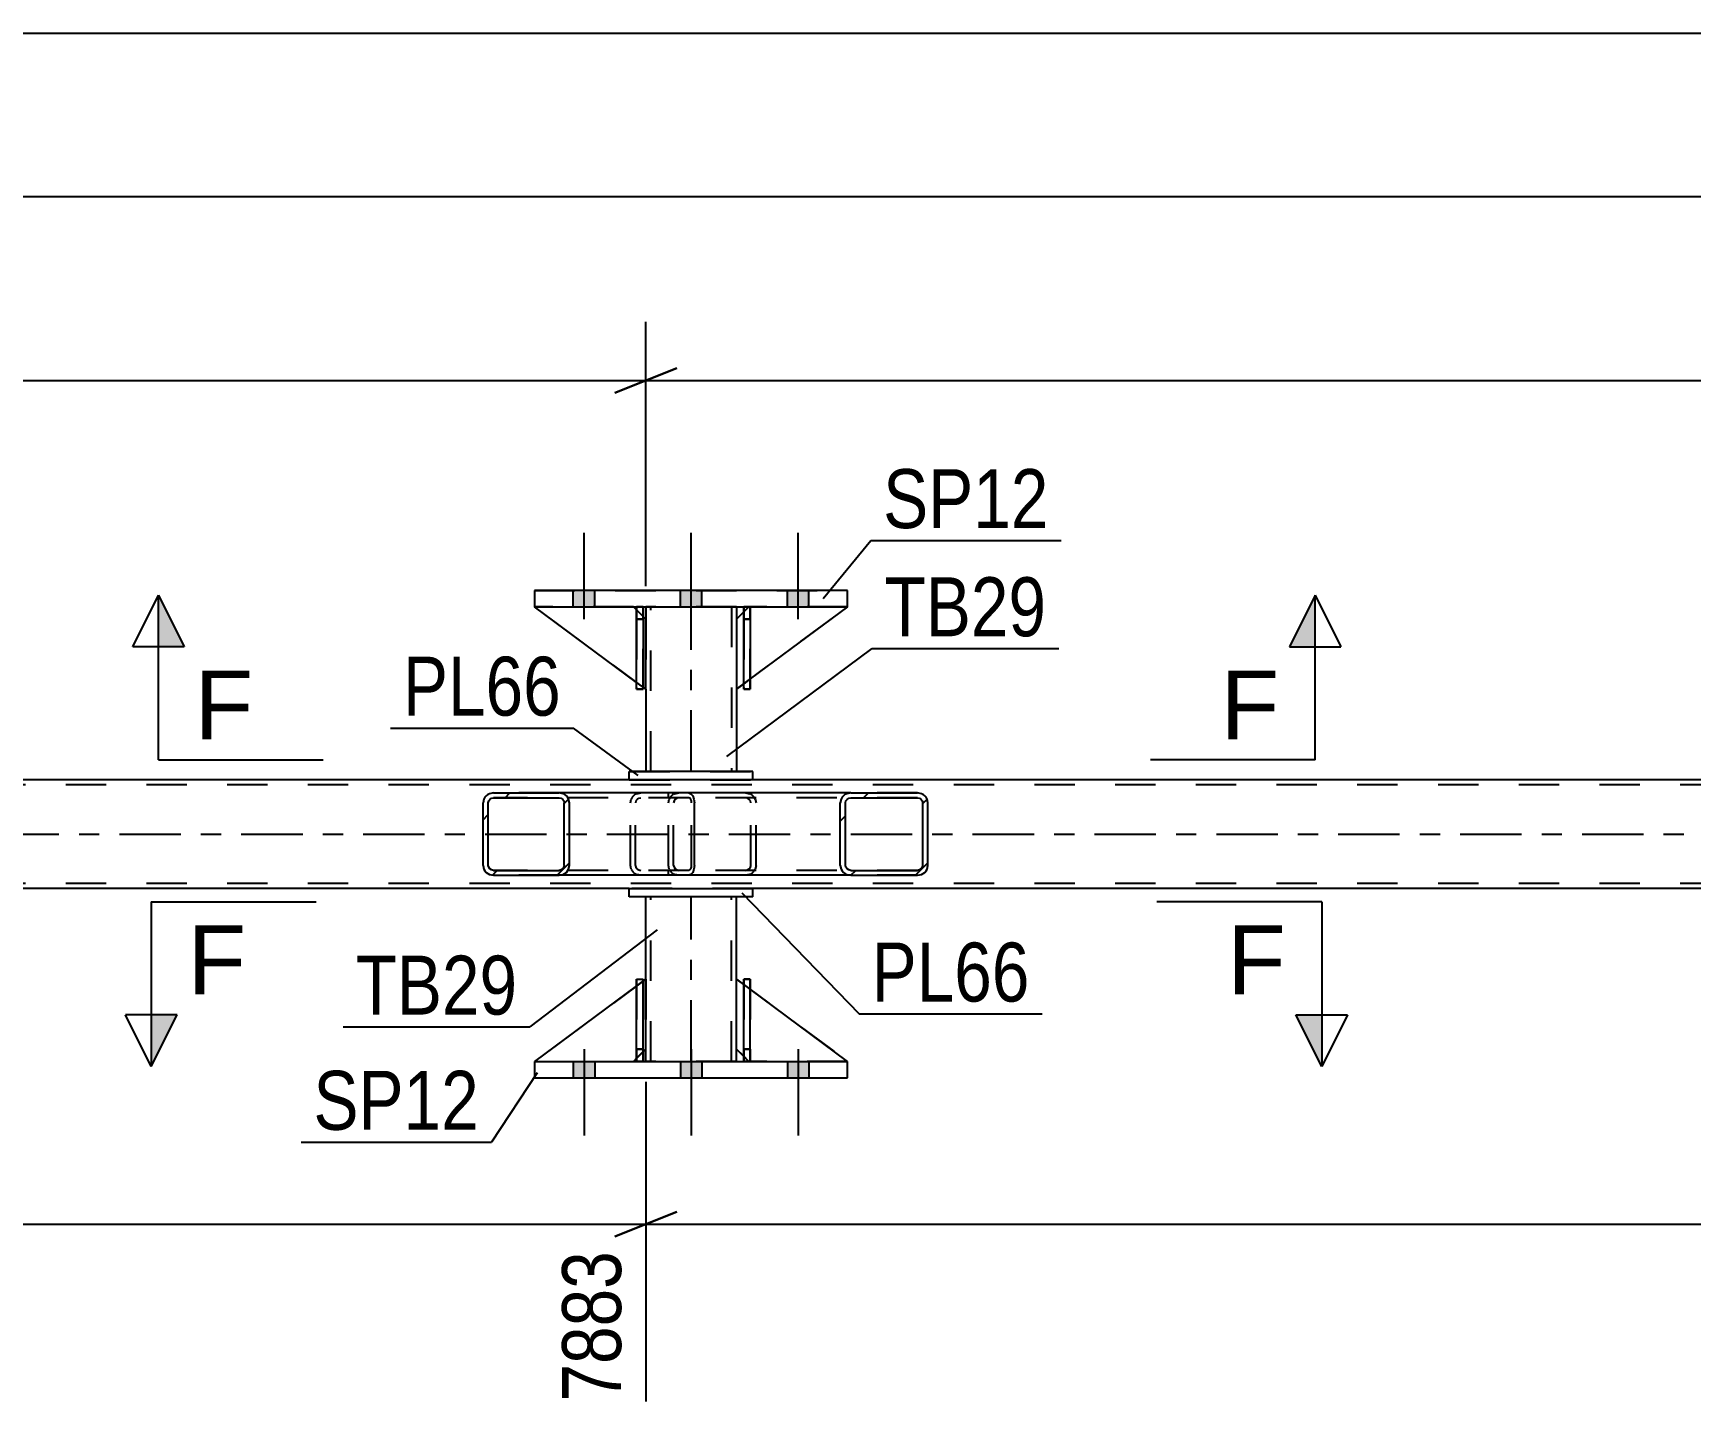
# Model space of a CAD drawing. Header units: millimetres. Extents: x 0 to 841, y 0 to 594.
# Drawn here: x 301.3 to 381.8, y 203.1 to 270.2 of the extents above; entities that cross this region are included whole.
import ezdxf

# ---------------------------------------------------------------- set-up
doc = ezdxf.new("R2010")
doc.units = ezdxf.units.MM
doc.linetypes.add('DXK_LINE_DOT2', pattern=[3.9198, 1.9599, -1.9599])
doc.linetypes.add('DXK_LINE_DOT3', pattern=[5.9187, 2.979, -0.9799, 0.9799, -0.9799])
doc.styles.add('Arial', font='arial.ttf', dxfattribs={"height": 0.2})
doc.styles.add('Arial Narrow', font='ARIALN.TTF', dxfattribs={"height": 0.2})

# ---------------------------------------------------------------- blocks, each defined once
blk = doc.blocks.new('Part-247646094-2552 - 2419')
at = {"linetype": 'Continuous'}
h = blk.add_hatch(dxfattribs=at)
h.set_pattern_fill('', scale=0.7, style=0, pattern_type=0)
h.set_pattern_definition([(45, (327.341, 233.0014), (-1.57154, 1.57154), [])])
h.paths.add_polyline_path([(327.379, 232.818), (327.341, 233.001), (327.232, 233.157), (327.069, 233.261), (326.876, 233.298), (323.692, 233.298), (323.5, 233.261), (323.337, 233.157), (323.228, 233.001), (323.189, 232.818), (323.189, 229.778), (323.228, 229.594), (323.337, 229.438), (323.5, 229.334), (323.692, 229.298), (326.876, 229.298), (327.069, 229.334), (327.232, 229.438), (327.341, 229.594), (327.379, 229.778)])
h.paths.add_polyline_path([(327.109, 229.686), (327.054, 229.608), (326.973, 229.556), (326.876, 229.538), (323.692, 229.538), (323.596, 229.556), (323.514, 229.608), (323.46, 229.686), (323.441, 229.778), (323.441, 232.818), (323.46, 232.91), (323.514, 232.987), (323.596, 233.039), (323.692, 233.058), (326.876, 233.058), (326.973, 233.039), (327.054, 232.987), (327.109, 232.91), (327.128, 232.818), (327.128, 229.778)])
at = {"color": 2, "linetype": 'Continuous'}
for p, q in [((323.228, 233.001), (323.189, 232.818)), ((323.189, 229.778), (323.189, 232.818)), ((323.441, 232.818), (323.46, 232.91)), ((323.441, 229.778), (323.441, 232.818)), ((323.46, 232.91), (323.514, 232.987)), ((323.692, 233.298), (323.5, 233.261)), ((323.514, 232.987), (323.596, 233.039)), ((323.596, 233.039), (323.692, 233.058)), ((323.692, 233.298), (326.876, 233.298)), ((323.692, 233.058), (326.876, 233.058)), ((333.177, 233.298), (326.876, 233.298)), ((327.069, 233.261), (326.876, 233.298)), ((326.876, 233.058), (326.973, 233.039)), ((326.973, 233.039), (327.054, 232.987)), ((327.054, 232.987), (327.109, 232.91)), ((327.109, 232.91), (327.128, 232.818)), ((327.128, 229.778), (327.128, 232.818)), ((327.379, 232.818), (327.341, 233.001)), ((327.379, 229.778), (327.379, 232.818)), ((333.177, 233.298), (333.28, 233.261)), ((333.28, 233.261), (333.368, 233.157)), ((333.368, 233.157), (333.427, 233.001)), ((333.427, 233.001), (333.448, 232.818)), ((333.448, 229.778), (333.448, 232.818)), ((323.189, 229.778), (323.228, 229.594)), ((323.46, 229.686), (323.441, 229.778)), ((323.514, 229.608), (323.46, 229.686)), ((323.596, 229.556), (323.514, 229.608)), ((323.692, 229.538), (323.596, 229.556)), ((323.692, 229.538), (326.876, 229.538)), ((326.973, 229.556), (326.876, 229.538)), ((327.054, 229.608), (326.973, 229.556)), ((327.109, 229.686), (327.054, 229.608)), ((327.128, 229.778), (327.109, 229.686)), ((327.341, 229.594), (327.379, 229.778)), ((333.368, 229.438), (333.28, 229.334)), ((333.427, 229.594), (333.368, 229.438)), ((333.448, 229.778), (333.427, 229.594)), ((323.5, 229.334), (323.692, 229.298)), ((323.692, 229.298), (326.876, 229.298)), ((326.876, 229.298), (327.069, 229.334)), ((333.177, 229.298), (326.876, 229.298)), ((333.28, 229.334), (333.177, 229.298))]:
    blk.add_line(p, q, dxfattribs=at)
at = {"color": 7, "linetype": 'DXK_LINE_DOT2'}
for p, q in [((326.876, 233.298), (323.692, 233.298)), ((333.177, 233.058), (323.692, 233.058)), ((330.34, 232.818), (330.378, 233.001)), ((330.34, 229.778), (330.34, 232.818)), ((330.61, 232.91), (330.591, 232.818)), ((330.591, 229.778), (330.591, 232.818)), ((330.665, 232.987), (330.61, 232.91)), ((330.65, 233.261), (330.842, 233.298)), ((330.665, 232.987), (330.687, 233.001)), ((330.687, 233.001), (330.746, 233.039)), ((330.746, 233.039), (330.842, 233.058)), ((332.184, 233.058), (332.184, 233.298)), ((333.229, 233.039), (333.177, 233.058)), ((333.273, 232.987), (333.229, 233.039)), ((333.302, 232.91), (333.273, 232.987)), ((333.312, 232.818), (333.302, 232.91)), ((333.312, 229.778), (333.312, 232.818)), ((333.177, 229.538), (323.692, 229.538)), ((330.378, 229.594), (330.34, 229.778)), ((330.591, 229.778), (330.61, 229.686)), ((330.61, 229.686), (330.665, 229.608)), ((330.665, 229.608), (330.687, 229.594)), ((330.687, 229.594), (330.746, 229.556)), ((330.746, 229.556), (330.842, 229.538)), ((332.184, 229.298), (332.184, 229.538)), ((333.177, 229.538), (333.229, 229.556)), ((333.229, 229.556), (333.273, 229.608)), ((333.273, 229.608), (333.302, 229.686)), ((333.302, 229.686), (333.312, 229.778)), ((326.876, 229.298), (323.692, 229.298)), ((330.842, 229.298), (330.65, 229.334))]:
    blk.add_line(p, q, dxfattribs=at)
at = {"color": 2, "linetype": 'Continuous'}
for centre, start, end in [((323.678, 232.803), 111.19414, 156.15063), ((326.891, 232.803), 23.84945, 68.80594), ((323.678, 229.793), 203.84945, 248.80594), ((326.891, 229.793), 291.19414, 336.15063)]:
    blk.add_arc(centre, 0.492, start, end, dxfattribs=at)
at = {"color": 7, "linetype": 'DXK_LINE_DOT2'}
for centre, start, end in [((330.828, 232.803), 111.19414, 156.15064), ((330.828, 229.793), 203.84945, 248.80594)]:
    blk.add_arc(centre, 0.492, start, end, dxfattribs=at)
blk = doc.blocks.new('Part-247646094-2649 - 2419')
at = {"color": 2, "linetype": 'Continuous'}
for p, q in [((335.49, 220.858), (335.49, 224.258)), ((335.843, 223.996), (335.49, 224.258)), ((340.889, 220.258), (336.163, 223.759)), ((335.843, 220.505), (335.49, 220.858))]:
    blk.add_line(p, q, dxfattribs=at)
at = {"color": 7, "linetype": 'DXK_LINE_DOT2'}
for p, q in [((336.163, 223.759), (335.843, 223.996)), ((336.09, 220.258), (335.843, 220.505)), ((340.889, 220.258), (336.09, 220.258)), ((340.889, 220.258), (340.889, 220.258)), ((340.889, 220.258), (340.889, 220.258))]:
    blk.add_line(p, q, dxfattribs=at)
blk = doc.blocks.new('Bolt-247646094-2440 - 2419')
at = {"linetype": 'Continuous'}
for points in [[(327.569, 242.338), (328.609, 242.338), (328.609, 243.138), (327.569, 243.138)], [(327.569, 242.338), (328.609, 242.338), (328.609, 243.138), (327.569, 243.138)], [(327.569, 242.338), (328.609, 242.338), (328.609, 243.138), (327.569, 243.138)], [(332.769, 242.338), (333.809, 242.338), (333.809, 243.138), (332.769, 243.138)], [(332.769, 242.338), (333.809, 242.338), (333.809, 243.138), (332.769, 243.138)], [(337.969, 242.338), (339.009, 242.338), (339.009, 243.138), (337.969, 243.138)], [(337.969, 242.338), (339.009, 242.338), (339.009, 243.138), (337.969, 243.138)], [(337.969, 242.338), (339.009, 242.338), (339.009, 243.138), (337.969, 243.138)]]:
    blk.add_hatch(color=1, dxfattribs=at).paths.add_polyline_path(points)
at = {"color": 1, "linetype": 'Continuous'}
for p, q in [((328.089, 241.738), (328.089, 245.938)), ((328.089, 241.738), (328.089, 245.938)), ((328.089, 241.738), (328.089, 245.938)), ((333.289, 241.738), (333.289, 245.938)), ((333.289, 241.738), (333.289, 245.938)), ((338.489, 241.738), (338.489, 245.938)), ((338.489, 241.738), (338.489, 245.938)), ((338.489, 241.738), (338.489, 245.938)), ((327.569, 242.338), (327.569, 243.138)), ((327.569, 242.338), (327.569, 243.138)), ((327.569, 242.338), (327.569, 243.138)), ((328.609, 242.338), (328.609, 243.138)), ((328.609, 242.338), (328.609, 243.138)), ((328.609, 242.338), (328.609, 243.138)), ((332.769, 242.338), (332.769, 243.138)), ((332.769, 242.338), (332.769, 243.138)), ((333.809, 242.338), (333.809, 243.138)), ((333.809, 242.338), (333.809, 243.138)), ((337.969, 242.338), (337.969, 243.138)), ((337.969, 242.338), (337.969, 243.138)), ((337.969, 242.338), (337.969, 243.138)), ((339.009, 242.338), (339.009, 243.138)), ((339.009, 242.338), (339.009, 243.138)), ((339.009, 242.338), (339.009, 243.138))]:
    blk.add_line(p, q, dxfattribs=at)
blk = doc.blocks.new('Bolt-247646094-2441 - 2419')
at = {"linetype": 'Continuous'}
for points in [[(328.609, 220.258), (327.569, 220.258), (327.569, 219.458), (328.609, 219.458)], [(328.609, 220.258), (327.569, 220.258), (327.569, 219.458), (328.609, 219.458)], [(328.609, 220.258), (327.569, 220.258), (327.569, 219.458), (328.609, 219.458)], [(333.809, 220.258), (332.769, 220.258), (332.769, 219.458), (333.809, 219.458)], [(333.809, 220.258), (332.769, 220.258), (332.769, 219.458), (333.809, 219.458)], [(339.009, 220.258), (337.969, 220.258), (337.969, 219.458), (339.009, 219.458)], [(339.009, 220.258), (337.969, 220.258), (337.969, 219.458), (339.009, 219.458)], [(339.009, 220.258), (337.969, 220.258), (337.969, 219.458), (339.009, 219.458)]]:
    blk.add_hatch(color=1, dxfattribs=at).paths.add_polyline_path(points)
at = {"color": 1, "linetype": 'Continuous'}
for p, q in [((328.089, 220.858), (328.089, 216.658)), ((328.089, 220.858), (328.089, 216.658)), ((328.089, 220.858), (328.089, 216.658)), ((333.289, 220.858), (333.289, 216.658)), ((333.289, 220.858), (333.289, 216.658)), ((338.489, 220.858), (338.489, 216.658)), ((338.489, 220.858), (338.489, 216.658)), ((338.489, 220.858), (338.489, 216.658)), ((327.569, 220.258), (327.569, 219.458)), ((327.569, 220.258), (327.569, 219.458)), ((327.569, 220.258), (327.569, 219.458)), ((328.609, 220.258), (328.609, 219.458)), ((328.609, 220.258), (328.609, 219.458)), ((328.609, 220.258), (328.609, 219.458)), ((332.769, 220.258), (332.769, 219.458)), ((332.769, 220.258), (332.769, 219.458)), ((333.809, 220.258), (333.809, 219.458)), ((333.809, 220.258), (333.809, 219.458)), ((337.969, 220.258), (337.969, 219.458)), ((337.969, 220.258), (337.969, 219.458)), ((337.969, 220.258), (337.969, 219.458)), ((339.009, 220.258), (339.009, 219.458)), ((339.009, 220.258), (339.009, 219.458)), ((339.009, 220.258), (339.009, 219.458))]:
    blk.add_line(p, q, dxfattribs=at)
blk = doc.blocks.new('Part-247646094-2491 - 2419')
at = {"color": 7, "linetype": 'DXK_LINE_DOT2'}
for p, q in [((736.06, 233.698), (68.782, 233.698)), ((736.06, 228.898), (68.782, 228.898)), ((336.289, 228.658), (330.289, 228.658))]:
    blk.add_line(p, q, dxfattribs=at)
at = {"color": 2, "linetype": 'Continuous'}
for p, q in [((736.06, 233.938), (166.021, 233.938)), ((330.289, 228.658), (166.021, 228.658)), ((585.703, 228.658), (336.289, 228.658))]:
    blk.add_line(p, q, dxfattribs=at)
at = {"color": 7, "linetype": 'DXK_LINE_DOT3'}
blk.add_line((68.782, 231.298), (736.06, 231.298), dxfattribs=at)
blk = doc.blocks.new('Part-247646094-2653 - 2419')
at = {"color": 7, "linetype": 'DXK_LINE_DOT2'}
for p, q in [((331.089, 224.258), (325.689, 220.258)), ((331.089, 220.858), (331.089, 224.258)), ((331.089, 224.258), (331.089, 220.858)), ((330.489, 220.258), (331.089, 220.858)), ((331.089, 220.858), (330.489, 220.258)), ((331.089, 220.858), (331.089, 220.858)), ((325.689, 220.258), (330.489, 220.258))]:
    blk.add_line(p, q, dxfattribs=at)
blk = doc.blocks.new('Part-247646094-2655 - 2419')
at = {"color": 2, "linetype": 'Continuous'}
for p, q in [((335.843, 220.258), (335.843, 224.258)), ((335.843, 224.258), (336.163, 224.258)), ((336.163, 220.258), (336.163, 224.258)), ((335.843, 220.258), (335.843, 220.258)), ((335.843, 220.258), (336.163, 220.258)), ((336.163, 220.258), (336.163, 220.258))]:
    blk.add_line(p, q, dxfattribs=at)
at = {"color": 7, "linetype": 'DXK_LINE_DOT2'}
for p, q in [((335.843, 224.258), (335.843, 220.858)), ((336.163, 220.858), (336.163, 224.258)), ((335.843, 220.858), (335.843, 220.258)), ((335.843, 220.858), (336.163, 220.858)), ((336.163, 220.258), (336.163, 220.858)), ((335.843, 220.258), (336.163, 220.258))]:
    blk.add_line(p, q, dxfattribs=at)
blk = doc.blocks.new('Part-247646094-2587 - 2419')
at = {"color": 2, "linetype": 'Continuous'}
for p, q in [((331.089, 224.258), (331.089, 228.258)), ((335.489, 224.258), (335.489, 228.258)), ((331.089, 220.258), (331.089, 220.858)), ((335.489, 220.258), (335.489, 220.858))]:
    blk.add_line(p, q, dxfattribs=at)
at = {"color": 7, "linetype": 'DXK_LINE_DOT2'}
for p, q in [((335.489, 228.258), (331.089, 228.258)), ((331.329, 220.258), (331.329, 228.258)), ((335.249, 220.258), (335.249, 228.258)), ((331.089, 220.858), (331.089, 224.258)), ((335.489, 220.858), (335.489, 224.258)), ((335.489, 220.258), (331.089, 220.258)), ((331.089, 220.258), (331.089, 220.258)), ((331.089, 220.258), (335.489, 220.258)), ((331.329, 220.258), (331.329, 220.258)), ((335.249, 220.258), (335.249, 220.258)), ((335.489, 220.258), (335.489, 220.258))]:
    blk.add_line(p, q, dxfattribs=at)
at = {"color": 7, "linetype": 'DXK_LINE_DOT3'}
blk.add_line((333.289, 220.258), (333.289, 228.258), dxfattribs=at)
blk = doc.blocks.new('Part-247646094-2540 - 2419')
at = {"color": 2, "linetype": 'Continuous'}
for p, q in [((336.289, 234.338), (330.289, 234.338)), ((330.289, 233.938), (330.289, 234.338)), ((336.289, 233.938), (336.289, 234.338)), ((336.289, 233.938), (330.289, 233.938))]:
    blk.add_line(p, q, dxfattribs=at)
at = {"color": 7, "linetype": 'DXK_LINE_DOT2'}
for p, q in [((330.289, 234.338), (336.289, 234.338)), ((330.289, 233.938), (336.289, 233.938))]:
    blk.add_line(p, q, dxfattribs=at)
blk = doc.blocks.new('Part-247646094-2569 - 2419')
at = {"color": 7, "linetype": 'DXK_LINE_DOT2'}
for p, q in [((335.489, 242.338), (331.089, 242.338)), ((335.489, 242.338), (331.089, 242.338)), ((331.329, 234.338), (331.329, 242.338)), ((335.249, 242.338), (335.249, 234.338)), ((331.089, 241.738), (331.089, 238.338)), ((335.489, 241.738), (335.489, 238.338)), ((335.489, 234.338), (331.089, 234.338))]:
    blk.add_line(p, q, dxfattribs=at)
at = {"color": 2, "linetype": 'Continuous'}
for p, q in [((331.089, 242.338), (331.089, 241.738)), ((335.489, 242.338), (335.489, 241.738)), ((331.089, 238.338), (331.089, 234.338)), ((335.489, 238.338), (335.489, 234.338))]:
    blk.add_line(p, q, dxfattribs=at)
at = {"color": 7, "linetype": 'DXK_LINE_DOT3'}
blk.add_line((333.289, 234.338), (333.289, 242.338), dxfattribs=at)
blk = doc.blocks.new('Part-247646094-2571 - 2419')
at = {"color": 7, "linetype": 'DXK_LINE_DOT2'}
for p, q in [((330.643, 241.738), (330.643, 242.338)), ((330.643, 242.338), (330.643, 242.338)), ((330.643, 242.338), (330.643, 238.338)), ((330.643, 242.338), (330.963, 242.338)), ((330.643, 242.338), (330.963, 242.338)), ((330.963, 242.338), (330.963, 241.738)), ((330.963, 242.338), (330.963, 242.338)), ((330.963, 238.338), (330.963, 242.338)), ((330.643, 238.338), (330.643, 241.738)), ((330.643, 241.738), (330.963, 241.738)), ((330.963, 241.738), (330.963, 238.338)), ((330.643, 238.338), (330.963, 238.338))]:
    blk.add_line(p, q, dxfattribs=at)
blk = doc.blocks.new('Part-247646094-2572 - 2419')
at = {"color": 7, "linetype": 'DXK_LINE_DOT2'}
for p, q in [((335.843, 241.738), (335.843, 242.338)), ((335.843, 242.338), (335.843, 242.338)), ((335.843, 242.338), (335.843, 238.338)), ((335.843, 242.338), (336.163, 242.338)), ((335.843, 242.338), (336.163, 242.338)), ((336.163, 242.338), (336.163, 241.738)), ((336.163, 242.338), (336.163, 242.338)), ((336.163, 238.338), (336.163, 242.338)), ((335.843, 238.338), (335.843, 241.738)), ((335.843, 241.738), (336.163, 241.738)), ((336.163, 241.738), (336.163, 238.338)), ((335.843, 238.338), (336.163, 238.338))]:
    blk.add_line(p, q, dxfattribs=at)
blk = doc.blocks.new('Part-247646094-2577 - 2419')
at = {"color": 2, "linetype": 'Continuous'}
for p, q in [((325.689, 220.258), (325.689, 219.458)), ((325.689, 220.258), (340.889, 220.258)), ((340.889, 219.458), (340.889, 220.258)), ((325.689, 219.458), (340.889, 219.458))]:
    blk.add_line(p, q, dxfattribs=at)
at = {"color": 7, "linetype": 'DXK_LINE_DOT2'}
for p, q in [((325.689, 220.258), (340.889, 220.258)), ((325.689, 219.458), (340.889, 219.458))]:
    blk.add_line(p, q, dxfattribs=at)
blk = doc.blocks.new('Part-247646094-2582 - 2419')
at = {"color": 2, "linetype": 'Continuous'}
for p, q in [((340.889, 243.139), (325.689, 243.138)), ((325.689, 243.138), (325.689, 242.338)), ((340.889, 242.339), (340.889, 243.139)), ((325.689, 242.338), (340.889, 242.339))]:
    blk.add_line(p, q, dxfattribs=at)
at = {"color": 7, "linetype": 'DXK_LINE_DOT2'}
for p, q in [((325.689, 243.138), (340.889, 243.139)), ((325.689, 242.338), (340.889, 242.339))]:
    blk.add_line(p, q, dxfattribs=at)
blk = doc.blocks.new('Part-247646094-2592 - 2419')
at = {"color": 2, "linetype": 'Continuous'}
for p, q in [((330.289, 228.658), (336.289, 228.658)), ((330.289, 228.258), (330.289, 228.658)), ((336.289, 228.258), (336.289, 228.658)), ((336.289, 228.258), (330.289, 228.258))]:
    blk.add_line(p, q, dxfattribs=at)
at = {"color": 7, "linetype": 'DXK_LINE_DOT2'}
for p, q in [((336.289, 228.658), (330.289, 228.658)), ((336.289, 228.258), (330.289, 228.258))]:
    blk.add_line(p, q, dxfattribs=at)
blk = doc.blocks.new('Part-247646094-2604 - 2419')
at = {"linetype": 'Continuous'}
h = blk.add_hatch(dxfattribs=at)
h.set_pattern_fill('', scale=0.7, style=0, pattern_type=0)
h.set_pattern_definition([(45, (344.7515, 233.0014), (-1.57154, 1.57154), [])])
h.paths.add_polyline_path([(344.79, 232.818), (344.751, 233.001), (344.641, 233.157), (344.475, 233.261), (344.28, 233.298), (341.044, 233.298), (340.849, 233.261), (340.683, 233.157), (340.573, 233.001), (340.534, 232.818), (340.534, 229.778), (340.573, 229.594), (340.683, 229.438), (340.849, 229.334), (341.044, 229.298), (344.28, 229.298), (344.475, 229.334), (344.641, 229.438), (344.751, 229.594), (344.79, 229.778)])
h.paths.add_polyline_path([(344.516, 229.686), (344.46, 229.608), (344.377, 229.556), (344.28, 229.538), (341.044, 229.538), (340.947, 229.556), (340.864, 229.608), (340.809, 229.686), (340.789, 229.778), (340.789, 232.818), (340.809, 232.91), (340.864, 232.987), (340.947, 233.039), (341.044, 233.058), (344.28, 233.058), (344.377, 233.039), (344.46, 232.987), (344.516, 232.91), (344.535, 232.818), (344.535, 229.778)])
at = {"color": 7, "linetype": 'DXK_LINE_DOT2'}
for p, q in [((332.184, 232.818), (332.223, 233.001)), ((332.184, 229.778), (332.184, 232.818)), ((332.459, 232.91), (332.44, 232.818)), ((332.44, 229.778), (332.44, 232.818)), ((332.515, 232.987), (332.459, 232.91)), ((332.5, 233.261), (332.695, 233.298)), ((332.597, 233.039), (332.515, 232.987)), ((332.695, 233.058), (332.597, 233.039)), ((335.93, 233.298), (332.695, 233.298)), ((344.28, 233.058), (332.695, 233.058)), ((335.93, 233.298), (336.126, 233.261)), ((336.028, 233.039), (335.93, 233.058)), ((336.111, 232.987), (336.028, 233.039)), ((336.166, 232.91), (336.111, 232.987)), ((336.186, 232.818), (336.166, 232.91)), ((336.186, 229.778), (336.186, 232.818)), ((336.402, 233.001), (336.441, 232.818)), ((336.441, 229.778), (336.441, 232.818)), ((344.28, 233.298), (341.044, 233.298)), ((332.223, 229.594), (332.184, 229.778)), ((332.44, 229.778), (332.459, 229.686)), ((332.459, 229.686), (332.515, 229.608)), ((332.515, 229.608), (332.597, 229.556)), ((332.597, 229.556), (332.695, 229.538)), ((344.28, 229.538), (332.695, 229.538)), ((335.93, 229.538), (336.028, 229.556)), ((336.028, 229.556), (336.111, 229.608)), ((336.111, 229.608), (336.166, 229.686)), ((336.166, 229.686), (336.186, 229.778)), ((336.441, 229.778), (336.402, 229.594)), ((332.695, 229.298), (332.5, 229.334)), ((335.93, 229.298), (332.695, 229.298)), ((336.126, 229.334), (335.93, 229.298)), ((344.28, 229.298), (341.044, 229.298))]:
    blk.add_line(p, q, dxfattribs=at)
at = {"color": 2, "linetype": 'Continuous'}
for p, q in [((341.044, 233.298), (333.177, 233.298)), ((340.573, 233.001), (340.534, 232.818)), ((340.534, 229.778), (340.534, 232.818)), ((340.789, 232.818), (340.809, 232.91)), ((340.789, 229.778), (340.789, 232.818)), ((340.809, 232.91), (340.864, 232.987)), ((341.044, 233.298), (340.849, 233.261)), ((340.864, 232.987), (340.947, 233.039)), ((340.947, 233.039), (341.044, 233.058)), ((341.044, 233.298), (344.28, 233.298)), ((341.044, 233.058), (344.28, 233.058)), ((344.475, 233.261), (344.28, 233.298)), ((344.28, 233.058), (344.377, 233.039)), ((344.377, 233.039), (344.46, 232.987)), ((344.46, 232.987), (344.516, 232.91)), ((344.516, 232.91), (344.535, 232.818)), ((344.535, 229.778), (344.535, 232.818)), ((344.79, 232.818), (344.751, 233.001)), ((344.79, 229.778), (344.79, 232.818)), ((340.534, 229.778), (340.573, 229.594)), ((340.809, 229.686), (340.789, 229.778)), ((340.864, 229.608), (340.809, 229.686)), ((340.947, 229.556), (340.864, 229.608)), ((341.044, 229.538), (340.947, 229.556)), ((341.044, 229.538), (344.28, 229.538)), ((344.377, 229.556), (344.28, 229.538)), ((344.46, 229.608), (344.377, 229.556)), ((344.516, 229.686), (344.46, 229.608)), ((344.535, 229.778), (344.516, 229.686)), ((344.751, 229.594), (344.79, 229.778)), ((341.044, 229.298), (333.177, 229.298)), ((340.849, 229.334), (341.044, 229.298)), ((341.044, 229.298), (344.28, 229.298)), ((344.28, 229.298), (344.475, 229.334))]:
    blk.add_line(p, q, dxfattribs=at)
at = {"color": 7, "linetype": 'DXK_LINE_DOT2'}
for centre, start, end in [((332.676, 232.797), 110.75836, 155.68009), ((335.95, 232.797), 24.32001, 69.24173), ((332.676, 229.799), 204.32001, 249.24173), ((335.95, 229.799), 290.75836, 335.68009)]:
    blk.add_arc(centre, 0.496, start, end, dxfattribs=at)
at = {"color": 2, "linetype": 'Continuous'}
for centre, start, end in [((341.025, 232.797), 110.75836, 155.6801), ((344.299, 232.797), 24.32001, 69.24173), ((341.025, 229.799), 204.32001, 249.24173), ((344.299, 229.799), 290.75836, 335.6801)]:
    blk.add_arc(centre, 0.496, start, end, dxfattribs=at)
blk = doc.blocks.new('Part-247646094-2623 - 2419')
at = {"color": 7, "linetype": 'DXK_LINE_DOT2'}
for p, q in [((336.09, 242.339), (335.843, 242.092)), ((340.889, 242.339), (336.09, 242.339)), ((336.163, 238.837), (335.843, 238.6))]:
    blk.add_line(p, q, dxfattribs=at)
at = {"color": 2, "linetype": 'Continuous'}
for p, q in [((340.889, 242.339), (336.163, 238.837)), ((335.843, 242.092), (335.49, 241.739)), ((335.49, 241.739), (335.49, 238.339)), ((335.843, 238.6), (335.49, 238.339))]:
    blk.add_line(p, q, dxfattribs=at)
blk = doc.blocks.new('Part-247646094-2624 - 2419')
at = {"color": 7, "linetype": 'DXK_LINE_DOT2'}
for p, q in [((336.09, 242.339), (335.49, 241.739)), ((335.49, 238.339), (340.889, 242.339)), ((340.889, 242.339), (336.09, 242.339)), ((335.49, 241.739), (335.49, 238.339))]:
    blk.add_line(p, q, dxfattribs=at)
blk = doc.blocks.new('Part-247646094-2625 - 2419')
at = {"color": 7, "linetype": 'DXK_LINE_DOT2'}
for p, q in [((330.489, 242.339), (325.689, 242.338)), ((330.489, 242.339), (331.089, 241.739)), ((330.963, 241.865), (330.643, 242.185)), ((331.089, 241.739), (331.089, 238.339)), ((330.963, 238.432), (330.643, 238.669))]:
    blk.add_line(p, q, dxfattribs=at)
at = {"color": 2, "linetype": 'Continuous'}
for p, q in [((330.643, 238.669), (325.689, 242.338)), ((330.643, 242.185), (330.489, 242.339)), ((331.089, 241.739), (330.963, 241.865)), ((331.089, 241.739), (331.089, 241.739)), ((331.089, 238.339), (331.089, 241.739)), ((330.963, 238.432), (331.089, 238.339)), ((331.089, 238.339), (331.089, 238.339))]:
    blk.add_line(p, q, dxfattribs=at)
blk = doc.blocks.new('Part-247646094-2626 - 2419')
at = {"color": 7, "linetype": 'DXK_LINE_DOT2'}
for p, q in [((325.689, 242.338), (330.489, 242.339)), ((331.089, 238.339), (325.689, 242.338)), ((330.489, 242.339), (331.089, 241.739)), ((331.089, 241.739), (330.489, 242.339)), ((331.089, 241.739), (331.089, 238.339)), ((331.089, 241.739), (331.089, 241.739)), ((331.089, 241.739), (331.089, 238.339))]:
    blk.add_line(p, q, dxfattribs=at)
blk = doc.blocks.new('Part-247646094-2627 - 2419')
at = {"color": 2, "linetype": 'Continuous'}
for p, q in [((330.963, 242.338), (330.643, 242.338)), ((330.643, 242.338), (330.643, 242.338)), ((330.643, 238.338), (330.643, 242.338)), ((330.963, 242.338), (330.963, 242.338)), ((330.963, 242.338), (330.963, 238.338)), ((330.963, 238.338), (330.643, 238.338))]:
    blk.add_line(p, q, dxfattribs=at)
at = {"color": 7, "linetype": 'DXK_LINE_DOT2'}
for p, q in [((330.963, 242.338), (330.643, 242.338)), ((330.643, 242.338), (330.643, 241.738)), ((330.963, 241.738), (330.963, 242.338)), ((330.963, 241.738), (330.643, 241.738)), ((330.643, 241.738), (330.643, 238.338)), ((330.963, 238.338), (330.963, 241.738))]:
    blk.add_line(p, q, dxfattribs=at)
blk = doc.blocks.new('Part-247646094-2628 - 2419')
at = {"color": 2, "linetype": 'Continuous'}
for p, q in [((336.163, 242.338), (335.843, 242.338)), ((335.843, 242.338), (335.843, 242.338)), ((335.843, 238.338), (335.843, 242.338)), ((336.163, 242.338), (336.163, 242.338)), ((336.163, 242.338), (336.163, 238.338)), ((336.163, 238.338), (335.843, 238.338))]:
    blk.add_line(p, q, dxfattribs=at)
at = {"color": 7, "linetype": 'DXK_LINE_DOT2'}
for p, q in [((336.163, 242.338), (335.843, 242.338)), ((335.843, 242.338), (335.843, 241.738)), ((336.163, 241.738), (336.163, 242.338)), ((336.163, 241.738), (335.843, 241.738)), ((335.843, 241.738), (335.843, 238.338)), ((336.163, 238.338), (336.163, 241.738))]:
    blk.add_line(p, q, dxfattribs=at)
blk = doc.blocks.new('Part-247646094-2650 - 2419')
at = {"color": 7, "linetype": 'DXK_LINE_DOT2'}
for p, q in [((335.49, 220.858), (335.49, 224.258)), ((335.49, 224.258), (340.889, 220.258)), ((336.09, 220.258), (335.49, 220.858)), ((340.889, 220.258), (336.09, 220.258))]:
    blk.add_line(p, q, dxfattribs=at)
blk = doc.blocks.new('Part-247646094-2652 - 2419')
at = {"color": 2, "linetype": 'Continuous'}
for p, q in [((330.643, 223.928), (325.689, 220.258)), ((331.089, 224.258), (330.963, 224.165)), ((331.089, 220.858), (331.089, 224.258)), ((331.089, 220.858), (330.963, 220.732)), ((331.089, 220.858), (331.089, 220.858)), ((330.643, 220.412), (330.489, 220.258))]:
    blk.add_line(p, q, dxfattribs=at)
at = {"color": 7, "linetype": 'DXK_LINE_DOT2'}
for p, q in [((330.963, 224.165), (330.643, 223.928)), ((331.089, 220.858), (331.089, 224.258)), ((331.089, 220.858), (330.489, 220.258)), ((330.963, 220.732), (330.643, 220.412)), ((325.689, 220.258), (330.489, 220.258))]:
    blk.add_line(p, q, dxfattribs=at)
blk = doc.blocks.new('Part-247646094-2654 - 2419')
at = {"color": 2, "linetype": 'Continuous'}
for p, q in [((330.643, 220.258), (330.643, 224.258)), ((330.643, 224.258), (330.963, 224.258)), ((330.963, 220.258), (330.963, 224.258)), ((330.643, 220.258), (330.643, 220.258)), ((330.643, 220.258), (330.963, 220.258)), ((330.963, 220.258), (330.963, 220.258))]:
    blk.add_line(p, q, dxfattribs=at)
at = {"color": 7, "linetype": 'DXK_LINE_DOT2'}
for p, q in [((330.643, 224.258), (330.643, 220.858)), ((330.963, 220.858), (330.963, 224.258)), ((330.643, 220.858), (330.643, 220.258)), ((330.643, 220.858), (330.963, 220.858)), ((330.963, 220.258), (330.963, 220.858)), ((330.643, 220.258), (330.963, 220.258))]:
    blk.add_line(p, q, dxfattribs=at)
blk = doc.blocks.new('Part-247646094-2656 - 2419')
at = {"color": 7, "linetype": 'DXK_LINE_DOT2'}
for p, q in [((330.643, 224.258), (330.963, 224.258)), ((330.643, 220.858), (330.643, 224.258)), ((330.643, 224.258), (330.643, 220.258)), ((330.963, 224.258), (330.963, 220.858)), ((330.963, 220.258), (330.963, 224.165)), ((330.963, 220.858), (330.643, 220.858)), ((330.643, 220.258), (330.643, 220.858)), ((330.963, 220.858), (330.963, 220.258)), ((330.963, 220.258), (330.643, 220.258)), ((330.963, 220.258), (330.963, 220.258))]:
    blk.add_line(p, q, dxfattribs=at)
blk = doc.blocks.new('Part-247646094-2657 - 2419')
at = {"color": 7, "linetype": 'DXK_LINE_DOT2'}
for p, q in [((336.163, 224.258), (335.843, 224.258)), ((335.843, 220.858), (335.843, 224.258)), ((335.843, 224.258), (335.843, 220.258)), ((336.163, 224.258), (336.163, 220.858)), ((336.163, 220.258), (336.163, 224.258)), ((336.163, 220.858), (335.843, 220.858)), ((335.843, 220.258), (335.843, 220.858)), ((336.163, 220.858), (336.163, 220.258)), ((336.163, 220.258), (335.843, 220.258)), ((336.163, 220.258), (336.163, 220.258))]:
    blk.add_line(p, q, dxfattribs=at)
blk = doc.blocks.new('StraightDimension-247646094-25884 - 2419')
at = {"color": 7, "linetype": 'Continuous'}
for p, q in [((331.089, 243.339), (331.089, 256.188)), ((329.589, 252.738), (332.589, 253.938)), ((160.821, 253.338), (331.089, 253.338))]:
    blk.add_line(p, q, dxfattribs=at)
blk = doc.blocks.new('StraightDimension-247646094-2729 - 2419')
at = {"color": 7, "linetype": 'Continuous'}
blk.add_line((59.522, 270.206), (736.684, 270.206), dxfattribs=at)
blk = doc.blocks.new('StraightDimension-247646094-25883 - 2419')
at = {"color": 7, "linetype": 'Continuous'}
for p, q in [((331.089, 243.339), (331.089, 256.188)), ((332.589, 253.938), (329.589, 252.738)), ((331.089, 253.338), (586.502, 253.338))]:
    blk.add_line(p, q, dxfattribs=at)
blk = doc.blocks.new('StraightDimension-247646094-2660 - 2419')
at = {"color": 7, "linetype": 'Continuous'}
blk.add_line((60.146, 262.264), (736.06, 262.264), dxfattribs=at)
blk = doc.blocks.new('StraightDimension-247646094-25942 - 2419')
at = {"color": 7, "linetype": 'Continuous'}
for p, q in [((331.089, 219.258), (331.089, 203.736)), ((332.589, 212.948), (329.589, 211.748)), ((331.089, 212.348), (586.502, 212.348))]:
    blk.add_line(p, q, dxfattribs=at)
blk = doc.blocks.new('StraightDimension-247646094-25943 - 2419')
at = {"color": 7, "linetype": 'Continuous'}
for p, q in [((331.089, 219.258), (331.089, 203.736)), ((329.589, 211.748), (332.589, 212.948)), ((160.821, 212.348), (331.089, 212.348))]:
    blk.add_line(p, q, dxfattribs=at)
at = {"color": 0, "linetype": 'Continuous'}
blk.add_wipeout([(330.489, 211.648), (326.289, 211.648), (326.289, 203.136), (330.489, 203.136)], dxfattribs=at)
at = {"color": 3, "linetype": 'Continuous', "style": 'Arial Narrow'}
blk.add_text('7883', height=2.8633, rotation=90.00021, dxfattribs=at).set_placement((329.889, 203.736))
blk = doc.blocks.new('Mark-247646094-2565 - 2419')
at = {"color": 30, "linetype": 'Continuous'}
for p, q in [((335.018, 235.069), (342.084, 240.309)), ((342.084, 240.309), (351.139, 240.309))]:
    blk.add_line(p, q, dxfattribs=at)
at = {"color": 0}
blk.add_wipeout([(350.539, 240.909), (350.539, 243.909), (342.684, 243.909), (342.684, 240.909)], dxfattribs=at)
blk.add_wipeout([(350.539, 240.909), (350.539, 243.909), (342.684, 243.909), (342.684, 240.909)], dxfattribs=at)
at = {"color": 3, "style": 'Arial Narrow'}
blk.add_text('TB29', height=2.8633, dxfattribs=at).set_placement((342.684, 240.909))
blk = doc.blocks.new('Mark-247646094-2573 - 2419')
at = {"color": 30, "linetype": 'Continuous'}
for p in [(325.815, 219.706), (314.352, 216.335)]:
    blk.add_line(p, (323.591, 216.335), dxfattribs=at)
at = {"color": 0}
blk.add_wipeout([(322.991, 216.935), (322.991, 219.935), (314.952, 219.935), (314.952, 216.935)], dxfattribs=at)
blk.add_wipeout([(322.991, 216.935), (322.991, 219.935), (314.952, 219.935), (314.952, 216.935)], dxfattribs=at)
at = {"color": 3, "style": 'Arial Narrow'}
blk.add_text('SP12', height=2.8633, dxfattribs=at).set_placement((314.952, 216.935))
blk = doc.blocks.new('Mark-247646094-2536 - 2419')
at = {"color": 30, "linetype": 'Continuous'}
for p in [(318.697, 236.452), (330.724, 234.145)]:
    blk.add_line(p, (327.573, 236.452), dxfattribs=at)
at = {"color": 0}
blk.add_wipeout([(326.973, 237.052), (326.973, 240.052), (319.297, 240.052), (319.297, 237.052)], dxfattribs=at)
blk.add_wipeout([(326.973, 237.052), (326.973, 240.052), (319.297, 240.052), (319.297, 237.052)], dxfattribs=at)
at = {"color": 3, "style": 'Arial Narrow'}
blk.add_text('PL66', height=2.8633, dxfattribs=at).set_placement((319.297, 237.052))
blk = doc.blocks.new('Mark-247646094-2578 - 2419')
at = {"color": 30, "linetype": 'Continuous'}
for p, q in [((339.695, 242.738), (342.015, 245.562)), ((342.015, 245.562), (351.254, 245.562))]:
    blk.add_line(p, q, dxfattribs=at)
at = {"color": 0}
blk.add_wipeout([(350.654, 246.162), (350.654, 249.162), (342.615, 249.162), (342.615, 246.162)], dxfattribs=at)
blk.add_wipeout([(350.654, 246.162), (350.654, 249.162), (342.615, 249.162), (342.615, 246.162)], dxfattribs=at)
at = {"color": 3, "style": 'Arial Narrow'}
blk.add_text('SP12', height=2.8633, dxfattribs=at).set_placement((342.615, 246.162))
blk = doc.blocks.new('Mark-247646094-2583 - 2419')
at = {"color": 30, "linetype": 'Continuous'}
for p in [(331.645, 226.647), (316.4, 221.93)]:
    blk.add_line(p, (325.455, 221.93), dxfattribs=at)
at = {"color": 0}
blk.add_wipeout([(324.855, 222.53), (324.855, 225.53), (317, 225.53), (317, 222.53)], dxfattribs=at)
blk.add_wipeout([(324.855, 222.53), (324.855, 225.53), (317, 225.53), (317, 222.53)], dxfattribs=at)
at = {"color": 3, "style": 'Arial Narrow'}
blk.add_text('TB29', height=2.8633, dxfattribs=at).set_placement((317, 222.53))
blk = doc.blocks.new('Mark-247646094-2588 - 2419')
at = {"color": 30, "linetype": 'Continuous'}
for p, q in [((335.755, 228.451), (341.457, 222.564)), ((341.457, 222.564), (350.332, 222.564))]:
    blk.add_line(p, q, dxfattribs=at)
at = {"color": 0}
blk.add_wipeout([(349.732, 223.164), (349.732, 226.164), (342.057, 226.164), (342.057, 223.164)], dxfattribs=at)
blk.add_wipeout([(349.732, 223.164), (349.732, 226.164), (342.057, 226.164), (342.057, 223.164)], dxfattribs=at)
at = {"color": 3, "style": 'Arial Narrow'}
blk.add_text('PL66', height=2.8633, dxfattribs=at).set_placement((342.057, 223.164))
blk = doc.blocks.new('SectionMark-247646094-2799 - 2419')
at = {"linetype": 'Continuous'}
for points in [[(308.678, 240.401), (307.428, 240.401), (307.428, 242.901)], [(363.594, 240.401), (362.344, 240.401), (363.594, 242.901)]]:
    blk.add_hatch(color=6, dxfattribs=at).paths.add_polyline_path(points)
at = {"color": 6, "linetype": 'Continuous'}
for p, q in [((306.178, 240.401), (307.428, 242.901)), ((307.428, 234.901), (307.428, 242.901)), ((307.428, 242.901), (308.678, 240.401)), ((363.594, 242.901), (362.344, 240.401)), ((363.594, 234.901), (363.594, 242.901)), ((363.594, 242.901), (364.844, 240.401)), ((308.678, 240.401), (306.178, 240.401)), ((362.344, 240.401), (364.844, 240.401)), ((307.428, 234.901), (315.428, 234.901)), ((363.594, 234.901), (355.594, 234.901))]:
    blk.add_line(p, q, dxfattribs=at)
at = {"color": 0, "linetype": 'Continuous'}
for points in [[(312.029, 235.901), (312.029, 239.401), (309.178, 239.401), (309.178, 235.901)], [(361.844, 235.901), (361.844, 239.401), (358.994, 239.401), (358.994, 235.901)]]:
    blk.add_wipeout(points, dxfattribs=at)
at = {"color": 3, "linetype": 'Continuous', "style": 'Arial'}
for p in [(309.178, 235.901), (358.994, 235.901)]:
    blk.add_text('F', height=3.343, dxfattribs=at).set_placement(p)
blk = doc.blocks.new('SectionMark-247646094-2803 - 2419')
at = {"linetype": 'Continuous'}
for points in [[(307.077, 222.516), (308.327, 222.516), (307.077, 220.016)], [(362.662, 222.516), (363.912, 222.516), (363.912, 220.016)]]:
    blk.add_hatch(color=6, dxfattribs=at).paths.add_polyline_path(points)
at = {"color": 6, "linetype": 'Continuous'}
for p, q in [((307.077, 228.016), (315.077, 228.016)), ((307.077, 228.016), (307.077, 220.016)), ((363.912, 228.016), (355.912, 228.016)), ((363.912, 228.016), (363.912, 220.016)), ((307.077, 220.016), (305.827, 222.516)), ((308.327, 222.516), (305.827, 222.516)), ((307.077, 220.016), (308.327, 222.516)), ((362.662, 222.516), (365.162, 222.516)), ((363.912, 220.016), (362.662, 222.516)), ((365.162, 222.516), (363.912, 220.016))]:
    blk.add_line(p, q, dxfattribs=at)
at = {"color": 0, "linetype": 'Continuous'}
for points in [[(311.677, 223.516), (311.677, 227.016), (308.827, 227.016), (308.827, 223.516)], [(362.162, 223.516), (362.162, 227.016), (359.312, 227.016), (359.312, 223.516)]]:
    blk.add_wipeout(points, dxfattribs=at)
at = {"color": 3, "linetype": 'Continuous', "style": 'Arial'}
for p in [(308.827, 223.516), (359.312, 223.516)]:
    blk.add_text('F', height=3.343, dxfattribs=at).set_placement(p)

msp = doc.modelspace()

# ---------------------------------------------------------------- block references
for name in ['Bolt-247646094-2440 - 2419', 'Part-247646094-2582 - 2419', 'Part-247646094-2625 - 2419', 'Part-247646094-2626 - 2419', 'Part-247646094-2571 - 2419', 'Part-247646094-2627 - 2419', 'Part-247646094-2569 - 2419', 'Part-247646094-2623 - 2419', 'Part-247646094-2624 - 2419', 'Part-247646094-2572 - 2419', 'Part-247646094-2628 - 2419', 'Part-247646094-2540 - 2419', 'Part-247646094-2491 - 2419', 'Part-247646094-2552 - 2419', 'Part-247646094-2604 - 2419', 'Part-247646094-2592 - 2419', 'Part-247646094-2587 - 2419', 'Part-247646094-2653 - 2419', 'Part-247646094-2652 - 2419', 'Part-247646094-2654 - 2419', 'Part-247646094-2656 - 2419', 'Part-247646094-2649 - 2419', 'Part-247646094-2650 - 2419', 'Part-247646094-2655 - 2419', 'Part-247646094-2657 - 2419', 'Bolt-247646094-2441 - 2419', 'Part-247646094-2577 - 2419']:
    msp.add_blockref(name, (0, 0))

# ---------------------------------------------------------------- next in the draw order: block references
for name in ['StraightDimension-247646094-25884 - 2419', 'Mark-247646094-2588 - 2419', 'Mark-247646094-2583 - 2419', 'StraightDimension-247646094-25942 - 2419']:
    msp.add_blockref(name, (0, 0))

# ---------------------------------------------------------------- next in the draw order: block references
for name in ['StraightDimension-247646094-2729 - 2419', 'StraightDimension-247646094-25943 - 2419']:
    msp.add_blockref(name, (0, 0))

# ---------------------------------------------------------------- next in the draw order: block references
for name in ['StraightDimension-247646094-25883 - 2419', 'Mark-247646094-2573 - 2419']:
    msp.add_blockref(name, (0, 0))

# ---------------------------------------------------------------- next in the draw order: block references
for name in ['StraightDimension-247646094-2660 - 2419', 'SectionMark-247646094-2803 - 2419']:
    msp.add_blockref(name, (0, 0))

# ---------------------------------------------------------------- next in the draw order: block references
for name in ['Mark-247646094-2565 - 2419', 'Mark-247646094-2536 - 2419']:
    msp.add_blockref(name, (0, 0))

# ---------------------------------------------------------------- next in the draw order: block references
msp.add_blockref('Mark-247646094-2578 - 2419', (0, 0))

# ---------------------------------------------------------------- next in the draw order: block references
msp.add_blockref('SectionMark-247646094-2799 - 2419', (0, 0))

doc.saveas('drawing.dxf')
